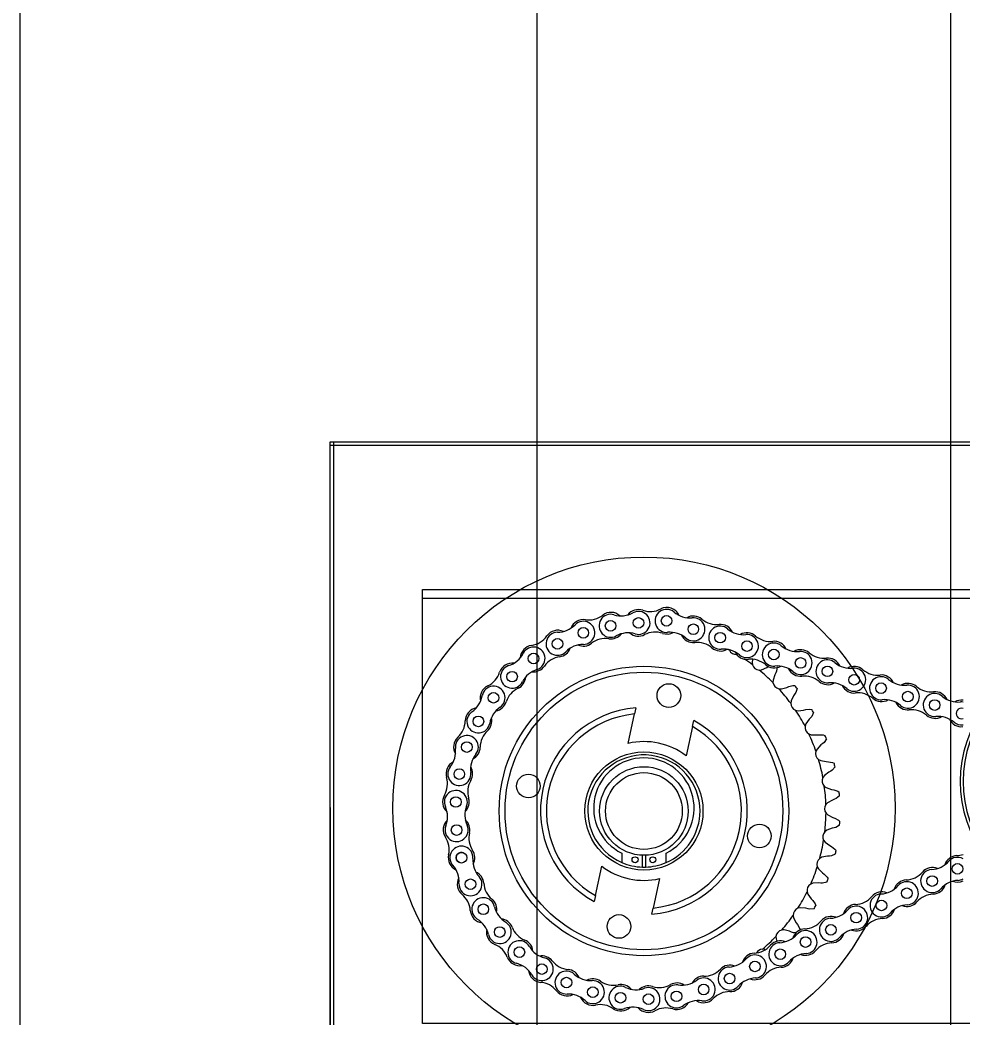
# Model space of a CAD drawing. Header units: millimetres. Extents: x 4754612 to 5801174, y 2368242 to 2777223.
# Drawn here: x 4995888.3 to 4996116.3, y 2592960.3 to 2593201.7 of the extents above; entities that cross this region are included whole.
import ezdxf

# ---------------------------------------------------------------- set-up
doc = ezdxf.new("R2010")
doc.units = ezdxf.units.MM
doc.header["$LTSCALE"] = 1000
for name, color, linetype in [('(주)하나기공-LEADER', 7, 'Continuous'), ('A-ELE-8', 8, 'Continuous'), ('그라스울판넬', 7, 'Continuous')]:
    doc.layers.add(name, color=color, linetype=linetype)

msp = doc.modelspace()

# ---------------------------------------------------------------- linework, layer by layer
at = {"layer": '(주)하나기공-LEADER', "color": 4}
for p, q in [((4995963.3, 2592849.621), (4995963.3, 2593099.621)), ((4995964.157, 2592850.479), (4995964.157, 2593099.621)), ((4996088.3, 2593098.764), (4995963.3, 2593098.764)), ((4995963.3, 2593011.193), (4995963.3, 2592849.621))]:
    msp.add_line(p, q, dxfattribs=at)
at = {"layer": '(주)하나기공-LEADER', "color": 8, "linetype": 'ByBlock', "lineweight": -2}
for p, q in [((4996178.443, 2593061.764), (4995985.586, 2593061.764)), ((4996065.41, 2593046.93), (4996065.301, 2593046.299)), ((4996065.301, 2593046.299), (4996065.383, 2593045.707)), ((4996067.022, 2593044.431), (4996067.617, 2593044.496)), ((4996067.617, 2593044.496), (4996068.869, 2593045.053)), ((4996068.869, 2593045.053), (4996069.311, 2593045.333)), ((4996070.369, 2593042.001), (4996070.362, 2593041.403)), ((4996070.801, 2593043.302), (4996070.369, 2593042.001)), ((4996071.036, 2593043.769), (4996070.801, 2593043.302)), ((4996071.792, 2593039.897), (4996072.39, 2593039.873)), ((4996072.39, 2593039.873), (4996073.711, 2593040.237)), ((4996073.711, 2593040.237), (4996074.19, 2593040.448)), ((4996074.74, 2593036.996), (4996074.644, 2593036.405)), ((4996075.361, 2593038.217), (4996074.74, 2593036.996)), ((4996075.663, 2593038.644), (4996075.361, 2593038.217)), ((4996037.235, 2593035.262), (4996036.92, 2593033.801)), ((4996075.834, 2593034.703), (4996076.421, 2593034.59)), ((4996076.421, 2593034.59), (4996077.782, 2593034.753)), ((4996077.782, 2593034.753), (4996078.287, 2593034.89)), ((4996035.384, 2593026.692), (4996036.92, 2593033.801)), ((4996050.883, 2593030.784), (4996051.199, 2593032.245)), ((4996079.112, 2593032.51), (4996078.316, 2593031.395)), ((4996079.474, 2593032.887), (4996079.112, 2593032.51)), ((4996050.883, 2593030.784), (4996049.347, 2593023.675)), ((4996078.316, 2593031.395), (4996078.133, 2593030.825)), ((4996079.056, 2593028.965), (4996079.62, 2593028.765)), ((4996079.62, 2593028.765), (4996080.99, 2593028.724)), ((4996080.99, 2593028.724), (4996081.509, 2593028.784)), ((4996081.017, 2593025.323), (4996080.752, 2593024.787)), ((4996081.971, 2593026.308), (4996081.017, 2593025.323)), ((4996082.385, 2593026.626), (4996081.971, 2593026.308)), ((4996081.387, 2593022.81), (4996081.915, 2593022.528)), ((4996081.915, 2593022.528), (4996083.263, 2593022.284)), ((4996083.263, 2593022.284), (4996083.786, 2593022.266)), ((4996083.873, 2593019.748), (4996082.783, 2593018.917)), ((4996084.33, 2593020.002), (4996083.873, 2593019.748)), ((4996082.783, 2593018.917), (4996082.441, 2593018.426)), ((4996082.774, 2593016.377), (4996083.254, 2593016.019)), ((4996083.254, 2593016.019), (4996084.551, 2593015.576)), ((4996084.551, 2593015.576), (4996085.065, 2593015.481)), ((4996084.776, 2593012.979), (4996083.575, 2593012.319)), ((4996085.266, 2593013.161), (4996084.776, 2593012.979)), ((4996083.575, 2593012.319), (4996083.163, 2593011.885)), ((4996083.187, 2593009.808), (4996083.609, 2593009.384)), ((4996083.609, 2593009.384), (4996084.825, 2593008.752)), ((4996084.825, 2593008.752), (4996085.319, 2593008.581)), ((4996083.375, 2593005.677), (4996082.903, 2593005.309)), ((4996084.661, 2593006.15), (4996083.375, 2593005.677)), ((4996085.172, 2593006.257), (4996084.661, 2593006.15)), ((4996082.617, 2593003.252), (4996082.971, 2593002.769)), ((4996082.971, 2593002.769), (4996084.079, 2593001.964)), ((4996084.079, 2593001.964), (4996084.542, 2593001.721)), ((4996033.8, 2593000.153), (4996033.8, 2592997.866)), ((4996038.8, 2592996.769), (4996038.8, 2592999.627)), ((4996039.515, 2592999.627), (4996039.515, 2592996.769)), ((4996044.515, 2592997.866), (4996044.515, 2593000.153)), ((4996082.186, 2592999.139), (4996081.665, 2592998.845)), ((4996083.529, 2592999.415), (4996082.186, 2592999.139)), ((4996084.051, 2592999.445), (4996083.529, 2592999.415)), ((4996027.432, 2592989.888), (4996028.968, 2592996.997)), ((4996081.076, 2592996.854), (4996081.354, 2592996.324)), ((4996081.354, 2592996.324), (4996082.33, 2592995.362)), ((4996042.931, 2592993.98), (4996041.395, 2592986.871)), ((4996082.33, 2592995.362), (4996082.752, 2592995.053)), ((4996080.037, 2592992.851), (4996079.477, 2592992.638)), ((4996081.405, 2592992.924), (4996080.037, 2592992.851)), ((4996081.926, 2592992.875), (4996081.405, 2592992.924)), ((4996027.432, 2592989.888), (4996027.116, 2592988.427)), ((4996078.598, 2592990.757), (4996078.794, 2592990.191)), ((4996078.794, 2592990.191), (4996079.616, 2592989.095)), ((4996079.616, 2592989.095), (4996079.987, 2592988.726)), ((4996041.08, 2592985.41), (4996041.395, 2592986.871)), ((4996076.974, 2592986.953), (4996076.389, 2592986.826)), ((4996078.338, 2592986.821), (4996076.974, 2592986.953)), ((4996078.846, 2592986.696), (4996078.338, 2592986.821)), ((4996075.24, 2592985.097), (4996075.349, 2592984.509)), ((4996075.349, 2592984.509), (4996075.998, 2592983.302)), ((4996074.396, 2592981.244), (4996073.067, 2592981.578)), ((4996074.879, 2592981.045), (4996074.396, 2592981.244)), ((4996075.998, 2592983.302), (4996076.31, 2592982.882)), ((4996071.075, 2592980.001), (4996071.095, 2592979.403)), ((4996071.095, 2592979.403), (4996071.321, 2592978.774))]:
    msp.add_line(p, q, dxfattribs=at)
at = {"layer": '(주)하나기공-LEADER', "color": 4}
msp.add_lwpolyline([(4996262.443, 2593098.764), (4995963.3, 2593098.764), (4995963.3, 2593099.621), (4995963.3, 2593099.621), (4996262.443, 2593099.621)], dxfattribs=at)
at = {"layer": '(주)하나기공-LEADER', "color": 8, "linetype": 'ByBlock', "lineweight": -2}
msp.add_lwpolyline([(4996178.443, 2592958.907), (4995985.586, 2592958.907), (4995985.586, 2593061.764), (4995985.586, 2593063.907), (4996178.443, 2593063.907), (4996178.443, 2593061.764)], close=True, dxfattribs=at)
for points in [[(4996071.35, 2593045.174), (4996071.205, 2593044.179), (4996071.036, 2593043.769)], [(4996074.19, 2593040.448), (4996075.163, 2593040.69), (4996075.609, 2593040.689)], [(4996076.183, 2593039.987), (4996075.891, 2593039.024), (4996075.663, 2593038.644)], [(4996078.287, 2593034.89), (4996079.285, 2593034.984), (4996079.726, 2593034.917)], [(4996080.188, 2593034.137), (4996079.756, 2593033.229), (4996079.474, 2593032.887)], [(4996081.509, 2593028.784), (4996082.511, 2593028.728), (4996082.937, 2593028.596)], [(4996083.277, 2593027.756), (4996082.715, 2593026.922), (4996082.385, 2593026.626)], [(4996083.786, 2593022.266), (4996084.768, 2593022.062), (4996085.169, 2593021.867)], [(4996085.381, 2593020.986), (4996084.701, 2593020.245), (4996084.33, 2593020.002)], [(4996085.065, 2593015.481), (4996086.006, 2593015.133), (4996086.374, 2593014.88)], [(4996086.452, 2593013.978), (4996085.669, 2593013.347), (4996085.266, 2593013.161)], [(4996085.319, 2593008.581), (4996086.198, 2593008.097), (4996086.524, 2593007.792)], [(4996086.467, 2593006.888), (4996085.598, 2593006.381), (4996085.172, 2593006.257)], [(4996084.542, 2593001.721), (4996085.339, 2593001.111), (4996085.616, 2593000.761)], [(4996085.425, 2592999.876), (4996084.49, 2592999.503), (4996084.051, 2592999.445)], [(4996082.752, 2592995.053), (4996083.448, 2592994.331), (4996083.67, 2592993.944)], [(4996083.349, 2592993.097), (4996082.369, 2592992.868), (4996081.926, 2592992.875)], [(4996079.987, 2592988.726), (4996080.568, 2592987.909), (4996080.73, 2592987.493)], [(4996080.286, 2592986.703), (4996079.283, 2592986.623), (4996078.846, 2592986.696)], [(4996073.067, 2592981.578), (4996072.587, 2592981.563), (4996072.47, 2592981.54)], [(4996076.31, 2592982.882), (4996076.763, 2592981.987), (4996076.861, 2592981.552)], [(4996075.927, 2592980.863), (4996075.301, 2592980.907), (4996074.879, 2592981.045)], [(4996068.402, 2592976.845), (4996068.224, 2592976.882), (4996067.806, 2592976.896)]]:
    msp.add_lwpolyline(points, dxfattribs=at)
for centre, radius in [((4996039.157, 2593011.05), 60.714), ((4996031.101, 2593055.134), 1.282), ((4996037.85, 2593055.834), 1.282), ((4996044.636, 2593056.324), 1.282), ((4996024.513, 2593053.433), 1.282), ((4996051.11, 2593054.291), 1.282), ((4996057.601, 2593052.253), 1.282), ((4996018.269, 2593050.777), 1.282), ((4996064.075, 2593050.22), 1.282), ((4996070.566, 2593048.181), 1.282), ((4996012.474, 2593047.212), 1.282), ((4996077.04, 2593046.148), 1.282), ((4996039.157, 2593010.336), 35), ((4996039.157, 2593010.336), 33.571), ((4996007.289, 2593042.835), 1.282), ((4996083.531, 2593044.11), 1.282), ((4996090.005, 2593042.077), 1.282), ((4996045.191, 2593038.263), 2.857), ((4996096.496, 2593040.038), 1.282), ((4996102.97, 2593038.005), 1.282), ((4996002.8, 2593037.722), 1.282), ((4996109.461, 2593035.966), 1.282), ((4995999.133, 2593032.013), 1.282), ((4995996.349, 2593025.805), 1.282), ((4996039.157, 2593010.336), 14.286), ((4995994.525, 2593019.269), 1.282), ((4996039.157, 2593010.336), 10.714), ((4996011.23, 2593016.37), 2.857), ((4996039.157, 2593010.336), 9.286), ((4995993.692, 2593012.516), 1.282), ((4995993.873, 2593005.733), 1.282), ((4996067.084, 2593004.302), 2.857), ((4995995.065, 2592999.035), 1.282), ((4996037.015, 2592998.55), 0.714), ((4996041.3, 2592998.55), 0.714), ((4996114.968, 2592996.341), 1.282), ((4995997.229, 2592992.621), 1.282), ((4996108.855, 2592993.395), 1.282), ((4996102.726, 2592990.442), 1.282), ((4996096.613, 2592987.496), 1.282), ((4996000.337, 2592986.569), 1.282), ((4996033.123, 2592982.409), 2.857), ((4996090.484, 2592984.542), 1.282), ((4996004.302, 2592981.062), 1.282), ((4996084.371, 2592981.597), 1.282), ((4996078.242, 2592978.643), 1.282), ((4996009.055, 2592976.194), 1.282), ((4996072.129, 2592975.697), 1.282), ((4996066, 2592972.744), 1.282), ((4996014.465, 2592972.098), 1.282), ((4996020.44, 2592968.845), 1.282), ((4996059.881, 2592969.81), 1.282), ((4996026.816, 2592966.523), 1.282), ((4996047.032, 2592965.504), 1.282), ((4996053.609, 2592967.173), 1.282), ((4996033.485, 2592965.173), 1.282), ((4996040.262, 2592964.832), 1.282)]:
    msp.add_circle(centre, radius, dxfattribs=at)
for centre, radius, start, end in [((4996031.181, 2593055.17), 3.214, 47.82673, 127.88435), ((4996037.85, 2593055.834), 3.214, 70.96624, 142.84461), ((4996037.85, 2593055.834), 2.786, 253.17976, 118.66143), ((4996040.693, 2593064.074), 5.502, 250.96624, 297.53351), ((4996044.636, 2593056.324), 2.786, 49.82447, 275.30615), ((4996044.722, 2593056.345), 3.214, 24.00427, 117.53351), ((4996050.298, 2593063.031), 5.991, 229.82446, 275.30615), ((4996024.513, 2593053.433), 3.214, 81.31707, 159.96623), ((4996024.513, 2593053.433), 2.786, 270.30138, 135.78305), ((4996025.829, 2593062.049), 5.502, 261.31707, 307.88435), ((4996031.101, 2593055.134), 2.786, 73.17976, 298.66144), ((4996033.64, 2593063.536), 5.991, 253.17975, 298.66144), ((4996051.11, 2593054.291), 2.786, 229.82447, 95.30614), ((4996051.11, 2593054.291), 3.214, 49.40097, 119.48932), ((4996056.782, 2593060.909), 5.502, 229.40097, 275.96825), ((4996018.269, 2593050.777), 2.786, 90.30138, 315.78306), ((4996018.335, 2593050.835), 3.214, 64.94835, 145.00597), ((4996018.223, 2593059.554), 5.991, 270.30138, 315.78306), ((4996041.877, 2593048.136), 5.474, 70.88769, 117.61206), ((4996045.448, 2593047.585), 5.991, 49.82447, 95.30615), ((4996057.601, 2593052.253), 2.786, 49.82447, 275.30615), ((4996057.688, 2593052.241), 3.214, 24.81499, 95.96825), ((4996063.263, 2593058.959), 5.991, 229.82446, 275.30615), ((4996011.195, 2593055.833), 5.502, 278.43869, 325.00597), ((4996029.858, 2593046.583), 5.474, 81.23852, 127.9629), ((4996031.181, 2593055.17), 3.214, 261.23852, 322.47151), ((4996035.31, 2593047.433), 5.991, 73.17975, 118.66144), ((4996037.85, 2593055.834), 3.214, 228.99659, 297.61206), ((4996044.722, 2593056.345), 3.214, 250.88769, 298.54182), ((4996051.11, 2593054.291), 3.214, 205.6413, 276.0468), ((4996052.025, 2593045.651), 5.474, 49.32242, 96.0468), ((4996064.075, 2593050.22), 2.786, 229.82447, 95.30614), ((4996064.075, 2593050.22), 3.214, 49.40097, 119.48932), ((4996069.747, 2593056.838), 5.502, 229.40097, 275.96825), ((4996070.653, 2593048.169), 3.214, 24.81499, 95.96825), ((4996012.474, 2593047.212), 3.214, 98.43869, 177.08785), ((4996012.474, 2593047.212), 2.786, 287.423, 152.90468), ((4996018.335, 2593050.835), 3.214, 278.36014, 339.59313), ((4996024.559, 2593044.656), 5.991, 90.30138, 135.78306), ((4996024.513, 2593053.433), 3.214, 246.11821, 307.9629), ((4996057.688, 2593052.241), 3.214, 229.32242, 299.50049), ((4996058.413, 2593043.513), 5.991, 49.82447, 95.30615), ((4996039.157, 2593010.336), 44.033, 62.01601, 62.55931), ((4996061.459, 2593050.019), 1.824, 205.98142, 273.66564), ((4996064.075, 2593050.22), 3.214, 205.6413, 276.0468), ((4996070.566, 2593048.181), 2.786, 49.82447, 275.30615), ((4996076.228, 2593054.887), 5.991, 229.82446, 275.30615), ((4996077.04, 2593046.148), 2.786, 229.82447, 95.30614), ((4996077.04, 2593046.148), 3.214, 49.40097, 119.48932), ((4996004.661, 2593051.21), 5.991, 287.423, 332.90468), ((4996019.599, 2593042.239), 5.474, 98.36014, 145.08452), ((4996039.157, 2593010.336), 44.033, 53.44458, 56.53543), ((4996064.99, 2593041.58), 5.474, 49.32242, 96.0468), ((4996082.712, 2593052.766), 5.502, 229.40097, 275.96825), ((4996083.531, 2593044.11), 2.786, 49.82447, 275.30615), ((4996083.618, 2593044.097), 3.214, 24.81499, 95.96825), ((4995999.04, 2593045.585), 5.502, 295.56032, 342.12759), ((4996007.335, 2593042.91), 3.214, 82.06997, 162.12759), ((4996007.289, 2593042.835), 2.786, 107.423, 332.90468), ((4996015.102, 2593038.838), 5.991, 107.423, 152.90468), ((4996012.474, 2593047.212), 3.214, 263.23983, 325.08452), ((4996067.124, 2593046.252), 1.824, 197.40999, 266.77716), ((4996039.157, 2593010.336), 44.033, 44.87316, 50.74257), ((4996070.653, 2593048.169), 3.214, 229.32242, 299.50049), ((4996071.378, 2593039.442), 5.991, 49.82447, 95.30615), ((4996077.04, 2593046.148), 3.214, 205.6413, 276.0468), ((4996089.193, 2593050.816), 5.991, 229.82446, 275.30615), ((4996090.005, 2593042.077), 2.786, 229.82447, 95.30614), ((4996090.005, 2593042.077), 3.214, 49.40097, 119.48932), ((4996095.677, 2593048.694), 5.502, 229.40097, 275.96825), ((4996007.335, 2593042.91), 3.214, 295.48177, 356.71476), ((4996077.955, 2593037.508), 5.474, 49.32242, 96.0468), ((4996083.618, 2593044.097), 3.214, 229.32242, 299.50049), ((4996096.496, 2593040.038), 2.786, 49.82447, 275.30615), ((4996096.583, 2593040.026), 3.214, 24.81499, 95.96825), ((4996102.158, 2593046.744), 5.991, 229.82446, 275.30615), ((4996002.8, 2593037.722), 3.214, 115.56032, 194.20947), ((4996002.8, 2593037.722), 2.786, 304.54462, 170.0263), ((4996011.073, 2593035.067), 5.474, 115.48177, 162.20614), ((4996072.165, 2593041.683), 1.824, 188.83856, 258.20573), ((4996039.157, 2593010.336), 44.033, 36.30173, 42.17114), ((4996039.157, 2593010.336), 47.435, 38.68928, 39.78359), ((4996084.343, 2593035.37), 5.991, 49.82447, 95.30615), ((4996090.005, 2593042.077), 3.214, 205.6413, 276.0468), ((4996102.97, 2593038.005), 2.786, 229.82447, 95.30614), ((4996102.97, 2593038.005), 3.214, 49.40097, 119.48932), ((4996108.642, 2593044.623), 5.502, 229.40097, 275.96825), ((4996109.548, 2593035.954), 3.214, 24.81499, 95.96825), ((4995994.156, 2593039.242), 5.991, 304.54462, 350.0263), ((4996002.8, 2593037.722), 3.214, 280.36145, 342.20614), ((4996090.92, 2593033.437), 5.474, 49.32242, 96.0468), ((4996096.583, 2593040.026), 3.214, 229.32242, 299.50049), ((4996097.308, 2593031.299), 5.991, 49.82447, 95.30615), ((4996109.461, 2593035.966), 2.786, 49.82447, 275.30615), ((4996115.123, 2593042.673), 5.991, 229.82446, 275.30615), ((4996115.935, 2593033.933), 3.214, 83.21375, 119.48932), ((4996115.935, 2593033.933), 2.786, 82.16359, 95.30614), ((4995999.156, 2593032.098), 3.214, 99.19159, 179.24921), ((4995999.133, 2593032.013), 2.786, 124.54462, 350.02631), ((4996007.777, 2593030.493), 5.991, 124.54462, 170.0263), ((4996039.157, 2593010.336), 25, 94.40941, 241.20631), ((4996076.468, 2593036.413), 1.824, 180.26714, 249.6343), ((4996039.157, 2593010.336), 44.033, 27.7303, 33.59971), ((4996039.157, 2593010.336), 47.435, 30.11785, 31.21216), ((4996102.97, 2593038.005), 3.214, 205.6413, 276.0468), ((4996103.885, 2593029.365), 5.474, 49.32242, 96.0468), ((4996115.935, 2593033.933), 1.282, 72.76826, 287.23174), ((4996145.6, 2593017.479), 30, 141.83714, 218.16286), ((4996145.6, 2593017.479), 29.286, 141.14106, 218.85894), ((4995990.44, 2593032.212), 5.502, 312.68194, 359.24921), ((4995999.156, 2593032.098), 3.214, 312.60339, 13.83638), ((4996039.157, 2593010.336), 23.571, 95.44756, 240.16816), ((4996039.157, 2593010.336), 25, 274.40941, 61.20631), ((4996109.548, 2593035.954), 3.214, 229.32242, 299.50049), ((4996110.273, 2593027.227), 5.991, 49.82447, 95.30615), ((4996115.935, 2593033.933), 3.214, 205.6413, 276.0468), ((4996005.037, 2593025.703), 5.474, 132.60339, 179.32776), ((4996039.157, 2593010.336), 23.571, 275.44756, 60.16816), ((4996079.938, 2593030.561), 1.824, 171.69571, 241.06288), ((4996115.935, 2593033.933), 2.786, 229.82447, 277.83641), ((4995996.349, 2593025.805), 3.214, 132.68194, 211.33109), ((4995996.349, 2593025.805), 2.786, 321.66624, 187.14792), ((4996039.157, 2593010.336), 16.786, 52.62353, 102.9922), ((4996039.157, 2593010.336), 44.033, 19.15887, 25.02828), ((4996039.157, 2593010.336), 47.435, 21.54643, 22.64073), ((4995987.64, 2593024.713), 5.991, 321.66624, 7.14793), ((4995996.349, 2593025.805), 3.214, 297.48307, 359.32776), ((4996082.497, 2593024.257), 1.824, 163.12428, 232.49145), ((4995994.522, 2593019.357), 3.214, 116.31321, 196.37084), ((4996003.234, 2593020.361), 5.991, 141.66624, 187.14792), ((4996039.157, 2593010.336), 13.571, 0, 246.75044), ((4996039.157, 2593011.05), 12.143, 296.17897, 243.82103), ((4996039.157, 2593010.336), 44.033, 10.58744, 16.45686), ((4995994.525, 2593019.269), 2.786, 141.66625, 7.14793), ((4995994.522, 2593019.357), 3.214, 329.72501, 30.958), ((4996039.157, 2593010.336), 47.435, 12.975, 14.0693), ((4995986.159, 2593016.9), 5.502, 329.80356, 16.37084), ((4996002.025, 2593014.977), 5.474, 149.72501, 196.44939), ((4996084.088, 2593017.642), 1.824, 154.55285, 223.92002), ((4995993.692, 2593012.516), 2.786, 338.78787, 204.26954), ((4996039.157, 2593010.336), 44.033, 2.01601, 7.88543), ((4995993.692, 2593012.516), 3.214, 149.80356, 228.45272), ((4995993.692, 2593012.516), 3.214, 314.60469, 16.44939), ((4996039.157, 2593010.336), 47.435, 4.40357, 5.49787), ((4995985.691, 2593008.909), 5.991, 338.78786, 24.26955), ((4996001.875, 2593009.341), 5.991, 158.78786, 204.26954), ((4996039.157, 2593010.336), 13.571, 293.24956, 0), ((4996084.675, 2593010.864), 1.824, 145.98142, 215.34859), ((4995993.844, 2593005.816), 3.214, 133.43484, 213.49246), ((4995993.844, 2593005.816), 3.214, 346.84663, 48.07962), ((4996039.157, 2593010.336), 44.033, 353.44458, 359.314), ((4996039.157, 2593010.336), 47.435, 355.83214, 356.92644), ((4995993.873, 2593005.733), 2.786, 158.78787, 24.26955), ((4996084.246, 2593004.074), 1.824, 137.40999, 206.77716), ((4995986.575, 2593001.006), 5.502, 346.92518, 33.49246), ((4996002.304, 2593003.839), 5.474, 166.84663, 213.57101), ((4996039.157, 2593010.336), 44.033, 344.87316, 350.74257), ((4995995.041, 2592999.044), 2.786, 356.07016, 221.55184), ((4995995.065, 2592999.035), 3.214, 331.2169, 33.57101), ((4996039.157, 2593010.336), 47.435, 347.26071, 348.35502), ((4995995.065, 2592999.035), 3.214, 166.92518, 245.22778), ((4995995.041, 2592999.044), 1.282, 68.27074, 249.45061), ((4996003.797, 2592998.443), 5.991, 176.07016, 221.55184), ((4996082.809, 2592997.424), 1.824, 128.83856, 198.20573), ((4996108.398, 2593002.16), 5.991, 272.98771, 318.46939), ((4996114.968, 2592996.341), 3.214, 92.56421, 162.65256), ((4996114.968, 2592996.341), 2.786, 61.09113, 138.46938), ((4996114.578, 2593005.048), 5.502, 272.56421, 288.40028), ((4995988.472, 2592993.223), 5.991, 356.07016, 41.55184), ((4996039.157, 2593010.336), 16.786, 232.62353, 282.9922), ((4996039.157, 2593010.336), 13.571, 246.75044, 268.49204), ((4996039.157, 2593010.336), 13.571, 268.49204, 271.50796), ((4996039.157, 2593010.336), 13.571, 271.50796, 293.24956), ((4996039.157, 2593010.336), 44.033, 336.30173, 342.17114), ((4996108.855, 2592993.395), 2.786, 92.98771, 318.46939), ((4996108.927, 2592993.446), 3.214, 67.97823, 139.13149), ((4995997.229, 2592992.621), 3.214, 151.88699, 230.67126), ((4995997.229, 2592992.621), 2.786, 176.07016, 41.55183), ((4995997.229, 2592992.621), 3.214, 4.02544, 65.73501), ((4996039.157, 2593010.336), 47.435, 338.68928, 339.78359), ((4996102.726, 2592990.442), 3.214, 92.56421, 162.65256), ((4996102.726, 2592990.442), 2.786, 272.98771, 138.46938), ((4996102.336, 2592999.149), 5.502, 272.56421, 319.13149), ((4996115.426, 2592987.576), 5.991, 92.98771, 138.46939), ((4996114.968, 2592996.341), 3.214, 248.80454, 294.76909), ((4996114.968, 2592996.341), 2.786, 272.98771, 298.90887), ((4996005.923, 2592993.233), 5.502, 184.02544, 230.59271), ((4996080.397, 2592991.062), 1.824, 120.26714, 189.6343), ((4996096.156, 2592996.261), 5.991, 272.98771, 318.46939), ((4996108.927, 2592993.446), 3.214, 272.48566, 342.66374), ((4995991.722, 2592985.9), 5.474, 3.94689, 50.67126), ((4996000.337, 2592986.569), 2.786, 13.00975, 238.49143), ((4996000.39, 2592986.498), 3.214, 348.36465, 50.59271), ((4996039.157, 2593010.336), 44.033, 327.7303, 333.59971), ((4996090.094, 2592993.249), 5.502, 272.56421, 319.13149), ((4996096.613, 2592987.496), 2.786, 92.98771, 318.46939), ((4996096.685, 2592987.546), 3.214, 67.97823, 139.13149), ((4996109.304, 2592984.766), 5.474, 92.48566, 139.21004), ((4996000.39, 2592986.498), 3.214, 183.94689, 263.06552), ((4996008.889, 2592988.545), 5.991, 193.00974, 238.49143), ((4996077.064, 2592985.131), 1.824, 111.69571, 181.06288), ((4996039.157, 2593010.336), 47.435, 330.11785, 331.21216), ((4996083.913, 2592990.362), 5.991, 272.98771, 318.46939), ((4996090.484, 2592984.542), 3.214, 92.56421, 162.65256), ((4996090.484, 2592984.542), 2.786, 272.98771, 138.46938), ((4996096.685, 2592987.546), 3.214, 272.48566, 342.66374), ((4996103.183, 2592981.676), 5.991, 92.98771, 138.46939), ((4996102.726, 2592990.442), 3.214, 248.80454, 319.21004), ((4995995.75, 2592979.086), 5.991, 13.00974, 58.49142), ((4996004.302, 2592981.062), 3.214, 21.14706, 82.67459), ((4996039.157, 2593010.336), 44.033, 319.15887, 325.02828), ((4996077.852, 2592987.35), 5.502, 272.56421, 319.13149), ((4996084.371, 2592981.597), 2.786, 92.98771, 318.46939), ((4996084.443, 2592981.647), 3.214, 67.97823, 139.13149), ((4996097.062, 2592978.866), 5.474, 92.48566, 139.21004), ((4996004.302, 2592981.062), 3.214, 168.82657, 247.79289), ((4996004.302, 2592981.062), 2.786, 193.00974, 58.49142), ((4996012.431, 2592984.207), 5.502, 201.14706, 247.71434), ((4996072.884, 2592979.763), 1.824, 103.12428, 172.49145), ((4996078.242, 2592978.643), 3.214, 92.56421, 162.65256), ((4996078.242, 2592978.643), 2.786, 272.98771, 138.46938), ((4996090.941, 2592975.777), 5.991, 92.98771, 138.46939), ((4996090.484, 2592984.542), 3.214, 248.80454, 319.21004), ((4996009.055, 2592976.194), 2.786, 30.13137, 255.61305), ((4996009.126, 2592976.142), 3.214, 5.48628, 67.71434), ((4996039.157, 2593010.336), 44.033, 310.58744, 316.45686), ((4996072.201, 2592975.748), 3.214, 67.97823, 139.13149), ((4996071.671, 2592984.462), 5.991, 272.98771, 318.46939), ((4996084.443, 2592981.647), 3.214, 272.48566, 342.66374), ((4996001.018, 2592973.018), 5.474, 21.06851, 67.79289), ((4996016.646, 2592980.6), 5.991, 210.13136, 255.61305), ((4996065.61, 2592981.451), 5.502, 272.56421, 319.13149), ((4996067.95, 2592975.078), 1.824, 94.55285, 149.51461), ((4996072.129, 2592975.697), 2.786, 92.98771, 318.46939), ((4996078.242, 2592978.643), 3.214, 248.80454, 319.21004), ((4996084.82, 2592972.967), 5.474, 92.48566, 139.21004), ((4996009.126, 2592976.142), 3.214, 201.06851, 280.18714), ((4996014.465, 2592972.098), 2.786, 210.13137, 75.61304), ((4996014.465, 2592972.098), 3.214, 38.26868, 99.79622), ((4996021.308, 2592977.496), 5.502, 218.26868, 264.83596), ((4996059.44, 2592978.575), 5.991, 272.88018, 318.36186), ((4996066, 2592972.744), 3.214, 92.56421, 162.54503), ((4996066, 2592972.744), 2.786, 272.88018, 138.36185), ((4996072.201, 2592975.748), 3.214, 272.48566, 342.66374), ((4996078.699, 2592969.878), 5.991, 92.98771, 138.46939), ((4996006.874, 2592967.692), 5.991, 30.13136, 75.61304), ((4996014.465, 2592972.098), 3.214, 185.9482, 264.91451), ((4996020.44, 2592968.845), 2.786, 47.25299, 272.73467), ((4996020.523, 2592968.816), 3.214, 22.6079, 84.83596), ((4996053.665, 2592975.889), 5.502, 269.63355, 316.20082), ((4996059.881, 2592969.81), 2.786, 92.88018, 318.36186), ((4996059.956, 2592969.857), 3.214, 67.98891, 136.20082), ((4996072.578, 2592967.068), 5.474, 92.48566, 139.21004), ((4996026.398, 2592975.29), 5.991, 227.25299, 272.73467), ((4996026.816, 2592966.523), 2.786, 227.25299, 92.73466), ((4996026.816, 2592966.523), 3.214, 55.3903, 116.91784), ((4996031.767, 2592973.697), 5.502, 235.3903, 281.95758), ((4996048.33, 2592974.185), 5.991, 261.49623, 306.97791), ((4996053.609, 2592967.173), 3.214, 89.63355, 151.16108), ((4996053.609, 2592967.173), 2.786, 261.49623, 126.97791), ((4996066.441, 2592963.978), 5.991, 92.88018, 138.36186), ((4996066, 2592972.744), 3.214, 248.69701, 319.21004), ((4996013.695, 2592963.444), 5.474, 38.19013, 84.91451), ((4996020.523, 2592968.816), 3.214, 218.19013, 297.30876), ((4996033.485, 2592965.173), 2.786, 64.37461, 289.85629), ((4996033.573, 2592965.17), 3.214, 39.72952, 101.95758), ((4996037.281, 2592973.087), 5.991, 244.37461, 289.85629), ((4996040.262, 2592964.832), 3.214, 72.51192, 134.03946), ((4996040.262, 2592964.832), 2.786, 244.37461, 109.85629), ((4996042.881, 2592973.145), 5.502, 252.51192, 299.0792), ((4996047.032, 2592965.504), 2.786, 81.49623, 306.97791), ((4996047.117, 2592965.527), 3.214, 56.85114, 119.0792), ((4996059.888, 2592961.169), 5.474, 89.555, 136.27937), ((4996059.956, 2592969.857), 3.214, 269.555, 342.68232), ((4996020.859, 2592960.078), 5.991, 47.25299, 92.73467), ((4996026.816, 2592966.523), 3.214, 203.06982, 282.03613), ((4996052.311, 2592958.493), 5.991, 81.49623, 126.97791), ((4996053.609, 2592967.173), 3.214, 237.31306, 316.27937), ((4996028.628, 2592958.026), 5.474, 55.31175, 102.03613), ((4996033.573, 2592965.17), 3.214, 235.31175, 314.43039), ((4996036.466, 2592956.918), 5.991, 64.37461, 109.85629), ((4996040.262, 2592964.832), 3.214, 220.19144, 299.15775), ((4996044.495, 2592957.244), 5.474, 72.43337, 119.15775), ((4996047.117, 2592965.527), 3.214, 252.43337, 331.55201)]:
    msp.add_arc(centre, radius, start, end, dxfattribs=at)
at = {"layer": 'A-ELE-8'}
msp.add_line((4996113.3, 2596649.621), (4996113.3, 2587749.621), dxfattribs=at)
at = {"layer": '그라스울판넬'}
for p, q in [((4995888.3, 2596649.621), (4995888.3, 2592749.621)), ((4996013.3, 2596649.621), (4996013.3, 2592749.621))]:
    msp.add_line(p, q, dxfattribs=at)

doc.saveas('drawing.dxf')
